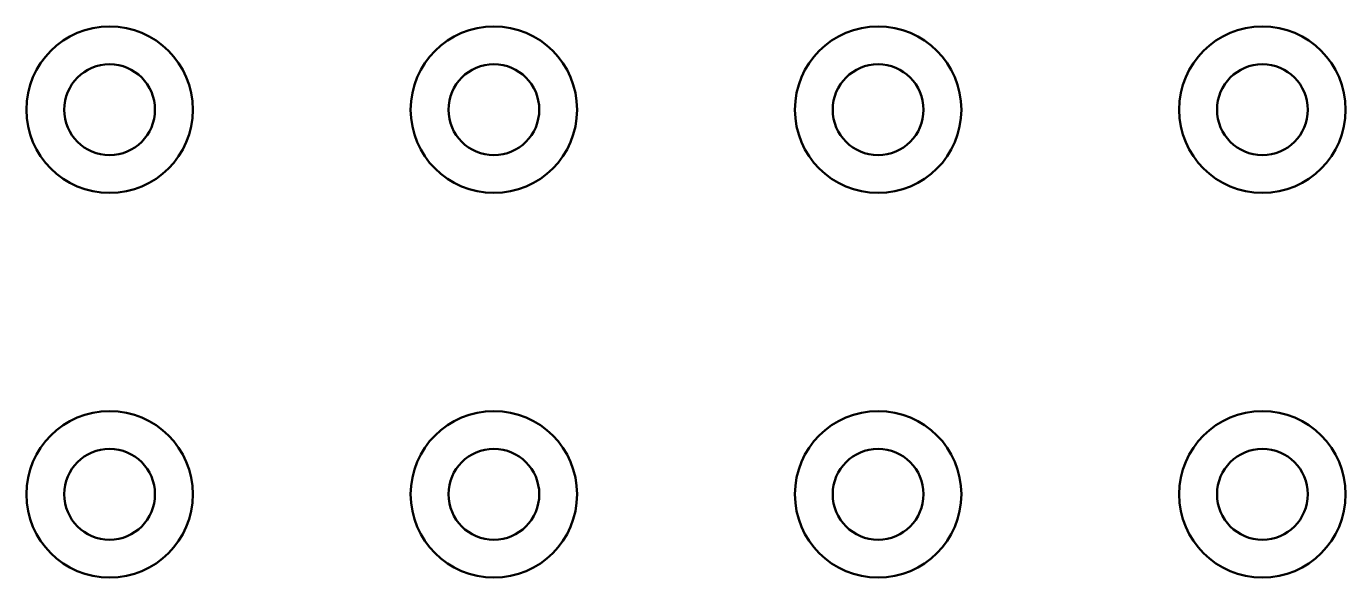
# Model space of a CAD drawing. Header units: millimetres. Extents: x 3004 to 446186229, y 1206 to 1506.
# Drawn here: x 3080.47 to 3089.19, y 1278.53 to 1282.17 of the extents above; entities that cross this region are included whole.
import ezdxf

# ---------------------------------------------------------------- set-up
doc = ezdxf.new("R2010")
doc.units = ezdxf.units.MM
doc.layers.add('Видимый контур (ГОСТ)', color=7, linetype='Continuous', lineweight=50)

msp = doc.modelspace()

# ---------------------------------------------------------------- linework, layer by layer
at = {"layer": 'Видимый контур (ГОСТ)'}
for centre, radius in [((3081.01695, 1281.62363), 0.55), ((3083.55695, 1281.62363), 0.55), ((3086.09695, 1281.62363), 0.55), ((3088.63695, 1281.62363), 0.55), ((3081.01688, 1281.6237), 0.3), ((3083.55688, 1281.6237), 0.3), ((3086.09688, 1281.6237), 0.3), ((3088.63688, 1281.6237), 0.3), ((3081.01695, 1279.08363), 0.55), ((3083.55695, 1279.08363), 0.55), ((3086.09695, 1279.08363), 0.55), ((3088.63695, 1279.08363), 0.55), ((3081.01688, 1279.0837), 0.3), ((3083.55688, 1279.0837), 0.3), ((3086.09688, 1279.0837), 0.3), ((3088.63688, 1279.0837), 0.3)]:
    msp.add_circle(centre, radius, dxfattribs=at)

doc.saveas('drawing.dxf')
